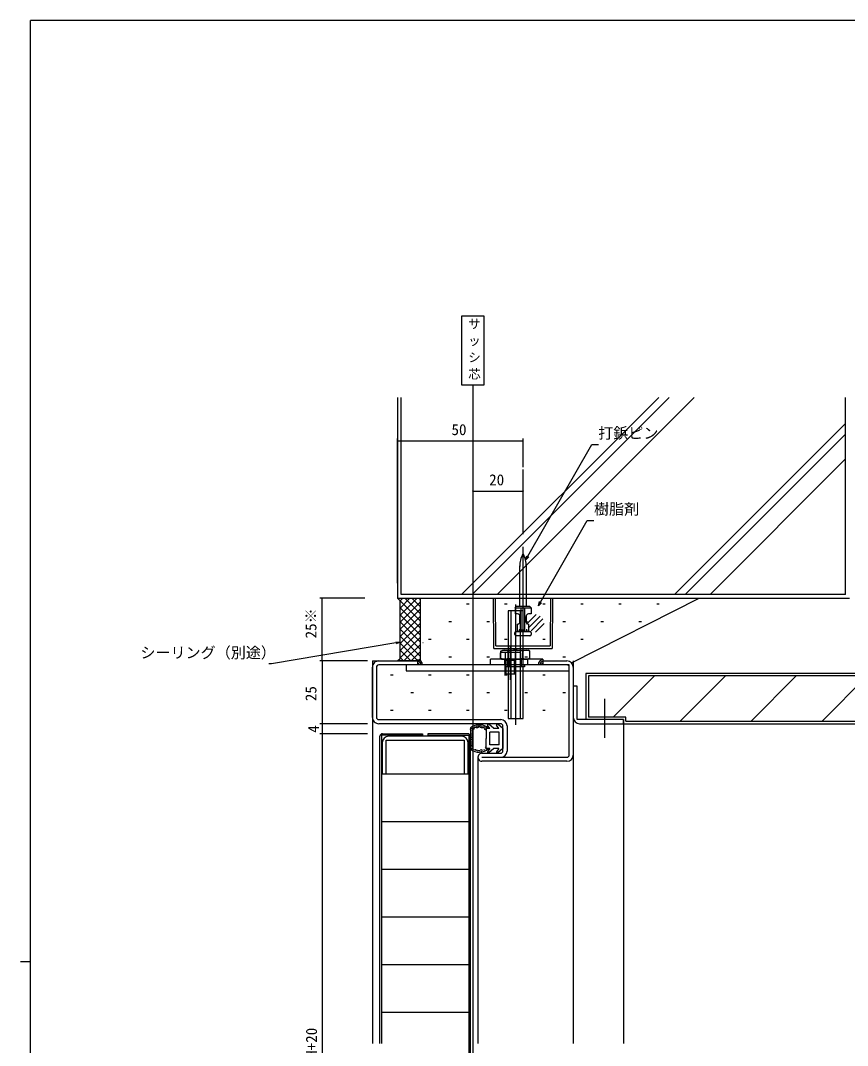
# Model space of a CAD drawing. Units: millimetres, scale not verified. Extents: x -1509 to 567, y -403 to 403.
# Drawn here: x -566.7 to -237.2, y -9.4 to 399 of the extents above; entities that cross this region are included whole.
import ezdxf
from ezdxf.enums import TextEntityAlignment as Align

# ---------------------------------------------------------------- set-up
doc = ezdxf.new("R2010")
doc.units = ezdxf.units.MM
doc.header["$LTSCALE"] = 2
for name, color, linetype in [('0-2_YKK_11', 7, 'Continuous'), ('0-3_YKK_12', 2, 'Continuous'), ('0-4_YKK_13', 4, 'Continuous'), ('0-5_YKK_D', 6, 'Continuous'), ('0-6_YKK_ZWAK', 7, 'Continuous'), ('0-7_YSS_K', 3, 'Continuous')]:
    doc.layers.add(name, color=color, linetype=linetype)
doc.styles.add('ＭＳ ゴシック', font='')
doc.styles.get('ＭＳ ゴシック').set_extended_font_data('MS Gothic')

msp = doc.modelspace()

# ---------------------------------------------------------------- linework, layer by layer
at = {"layer": '0-2_YKK_11'}
for p, q in [((-426.484, 121.309), (-426.484, 141.309)), ((-424.884, 141.309), (-424.884, 121.309)), ((-348.084, 106.309), (-348.084, 141.309)), ((-346.484, 141.309), (-346.484, 106.309)), ((-423.984, 120.409), (-375.384, 120.409)), ((-375.384, 118.809), (-423.984, 118.809)), ((-374.484, 107.91), (-374.484, 117.909)), ((-372.884, 117.909), (-372.884, 107.909)), ((-390.884, 113.809), (-420.084, 113.809)), ((-382.884, 107.01), (-375.384, 107.01)), ((-382.884, 105.409), (-348.984, 105.409)), ((-348.984, 103.809), (-382.884, 103.809))]:
    msp.add_line(p, q, dxfattribs=at)
for points in [[(-423.984, 143.809), (-408.484, 143.809), (-408.484, 142.209), (-423.984, 142.209)], [(-348.984, 142.209), (-358.484, 142.209), (-358.484, 143.809), (-348.984, 143.809)], [(-326.484, 120.409), (-344.884, 120.409), (-344.884, 133.809), (-346.484, 133.809), (-346.484, 121.309)], [(-343.984, 118.809), (-326.484, 118.809), (-326.484, 120.409)], [(-422.584, 111.309), (-422.584, 98.809), (-420.984, 98.809), (-420.984, 112.209)], [(-420.984, 112.209), (-389.984, 112.209), (-389.984, 98.809), (-388.384, 98.809), (-388.384, 111.309)]]:
    msp.add_lwpolyline(points, dxfattribs=at)
for centre, radius, start, end in [((-423.984, 141.309), 2.5, 89.99998, 180.00002), ((-348.984, 141.309), 2.5, 360, 89.99998), ((-423.984, 141.309), 0.9, 89.99998, 180.00002), ((-348.984, 141.309), 0.9, 360, 89.99998), ((-423.984, 121.309), 2.5, 179.99967, 270), ((-423.984, 121.309), 0.9, 180.00002, 270), ((-375.384, 117.909), 2.5, 360, 89.99998), ((-375.384, 117.909), 0.9, 360, 89.99998), ((-343.984, 121.309), 2.5, 180.00001, 269.99999), ((-420.084, 111.309), 2.5, 90.00001, 179.99999), ((-390.884, 111.309), 2.5, 0.00001, 89.99999), ((-382.884, 105.41), 1.6, 89.99946, 270), ((-375.384, 107.91), 0.9, 270.00099, 360), ((-375.384, 107.909), 2.5, 270, 360), ((-348.984, 106.309), 0.9, 270, 360), ((-348.984, 106.309), 2.5, 270, 360)]:
    msp.add_arc(centre, radius, start, end, dxfattribs=at)
at = {"layer": '0-3_YKK_12'}
for p, q in [((-386.484, 253.809), (-386.484, -212.063)), ((-366.484, 194.365), (-366.484, 220.033)), ((-426.484, 143.809), (-408.484, 143.809)), ((-426.484, 143.805), (-426.484, -8.691)), ((-346.484, 143.809), (-346.484, -8.691)), ((-326.484, 118.809), (-326.484, -8.691)), ((-384.484, 105.41), (-384.484, -8.691))]:
    msp.add_line(p, q, dxfattribs=at)
msp.add_lwpolyline([(-390.949, 281.213), (-390.949, 253.809), (-382.019, 253.809), (-382.019, 281.213)], close=True, dxfattribs=at)
at = {"layer": '0-4_YKK_13'}
for p, q in [((-366.473, 151.02), (-366.473, 189.308)), ((-367.773, 165.514), (-367.773, 181.646)), ((-365.173, 165.514), (-365.173, 181.646)), ((-378.098, 148.809), (-378.273, 168.809)), ((-378.273, 168.809), (-354.738, 168.809)), ((-377.307, 149.809), (-377.473, 168.809)), ((-355.538, 168.809), (-355.704, 149.809)), ((-354.738, 168.809), (-354.913, 148.809)), ((-371.398, 163.809), (-371.398, 120.809)), ((-369.673, 165.014), (-369.173, 165.514)), ((-369.673, 165.014), (-369.673, 162.514)), ((-369.673, 165.014), (-363.273, 165.014)), ((-369.484, 166.309), (-369.484, 118.309)), ((-363.773, 165.514), (-369.173, 165.514)), ((-367.57, 120.809), (-367.57, 163.809)), ((-367.223, 155.514), (-367.223, 165.014)), ((-365.723, 155.514), (-365.723, 165.014)), ((-363.273, 165.014), (-363.773, 165.514)), ((-368.673, 162.514), (-369.673, 162.514)), ((-367.773, 159.078), (-367.773, 161.95)), ((-367.673, 159.514), (-367.673, 161.514)), ((-365.273, 159.514), (-365.273, 161.514)), ((-365.173, 159.078), (-365.173, 161.95)), ((-361.283, 162.295), (-365.083, 158.496)), ((-359.629, 161.704), (-364.491, 156.842)), ((-358.552, 160.536), (-363.323, 155.765)), ((-369.223, 155.514), (-363.723, 155.514)), ((-368.723, 155.514), (-368.723, 158.514)), ((-364.223, 155.514), (-368.723, 155.514)), ((-367.773, 156.514), (-367.773, 155.514)), ((-367.223, 156.264), (-365.723, 156.264)), ((-365.173, 156.514), (-365.173, 155.514)), ((-364.273, 158.514), (-364.223, 158.514)), ((-364.223, 155.514), (-364.223, 158.514)), ((-358.097, 158.746), (-361.533, 155.31)), ((-369.723, 154.314), (-369.723, 155.014)), ((-363.723, 153.814), (-369.223, 153.814)), ((-363.223, 155.014), (-363.223, 154.314)), ((-378.098, 148.809), (-354.913, 148.809)), ((-377.307, 149.809), (-355.704, 149.809)), ((-375.06, 147.309), (-375.602, 146.997)), ((-375.06, 147.309), (-368.06, 147.309)), ((-372.391, 144.956), (-372.391, 147.663)), ((-371.56, 149.755), (-371.56, 136.244)), ((-368.06, 147.309), (-367.519, 146.997)), ((-366.618, 144.956), (-366.618, 147.663)), ((-358.56, 144.509), (-379.523, 144.509)), ((-379.523, 142.209), (-379.523, 144.509)), ((-375.602, 146.997), (-375.602, 144.822)), ((-375.06, 144.509), (-375.602, 144.822)), ((-375.278, 144.956), (-374.504, 144.509)), ((-375.06, 144.509), (-368.06, 144.509)), ((-374.504, 144.509), (-364.504, 144.509)), ((-373.81, 142.209), (-373.81, 144.509)), ((-373.581, 146.997), (-373.581, 144.822)), ((-373.18, 144.129), (-373.56, 144.509)), ((-373.56, 142.571), (-373.56, 144.309)), ((-373.56, 144.129), (-369.56, 144.129)), ((-373.56, 138.509), (-373.56, 143.851)), ((-373.18, 138.509), (-373.18, 144.129)), ((-372.559, 141.509), (-372.559, 144.509)), ((-372.059, 141.509), (-372.059, 144.509)), ((-371.56, 147.009), (-371.56, 139.709)), ((-369.94, 144.129), (-369.56, 144.509)), ((-369.94, 138.509), (-369.94, 144.129)), ((-369.559, 139.009), (-369.559, 147.009)), ((-369.54, 146.997), (-369.54, 144.822)), ((-369.31, 142.209), (-369.31, 144.509)), ((-368.06, 144.509), (-367.519, 144.822)), ((-367.519, 146.997), (-367.519, 144.822)), ((-367.059, 141.509), (-367.059, 144.509)), ((-366.559, 144.509), (-366.559, 141.509)), ((-364.56, 142.209), (-364.56, 144.509)), ((-363.731, 144.956), (-364.504, 144.509)), ((-348.084, 142.209), (-413.084, 142.209)), ((-413.084, 142.209), (-413.084, 139.909)), ((-413.084, 139.909), (-348.084, 139.909)), ((-348.084, 139.909), (-348.084, 142.209)), ((-333.982, 128.749), (-333.982, 113.222)), ((-378.084, 116.909), (-380.163, 118.654)), ((-374.484, 116.91), (-376.563, 118.654)), ((-422.484, 114.809), (-406.584, 114.809)), ((-388.484, 114.809), (-404.384, 114.809)), ((-387.484, 117.152), (-387.484, 108.667)), ((-387.45, 116.514), (-387.45, 116.714)), ((-387.188, 116.943), (-387.188, 117.143)), ((-387.076, 115.833), (-387.076, 116.033)), ((-387.004, 114.922), (-387.004, 115.122)), ((-386.95, 114.332), (-386.95, 114.532)), ((-386.79, 116.637), (-386.79, 116.837)), ((-386.687, 116.824), (-386.687, 117.024)), ((-386.611, 114.993), (-386.611, 115.193)), ((-386.579, 117.241), (-386.579, 117.441)), ((-386.484, 109.39), (-386.484, 116.429)), ((-386.341, 116.705), (-386.341, 116.905)), ((-386.102, 117.11), (-386.102, 117.31)), ((-385.566, 117.516), (-385.566, 117.716)), ((-385.184, 117.301), (-385.184, 117.501)), ((-384.85, 117.719), (-384.85, 117.919)), ((-384.432, 117.742), (-384.432, 117.942)), ((-384.289, 118.041), (-384.289, 118.241)), ((-383.752, 118.076), (-383.752, 118.276)), ((-383.609, 117.874), (-383.609, 118.074)), ((-383.108, 117.468), (-383.108, 117.668)), ((-383.001, 118.029), (-383.001, 118.229)), ((-382.587, 117.671), (-382.587, 117.871)), ((-382.024, 117.613), (-382.024, 117.813)), ((-381.848, 117.132), (-381.848, 117.332)), ((-381.52, 116.838), (-381.52, 117.038)), ((-381.184, 116.91), (-381.184, 112.91)), ((-379.703, 116.909), (-381.184, 116.91)), ((-381.144, 117.19), (-381.144, 117.39)), ((-379.703, 116.909), (-380.605, 118.257)), ((-379.684, 110.409), (-379.684, 115.409)), ((-376.103, 116.909), (-378.084, 116.909)), ((-376.103, 116.909), (-377.005, 118.257)), ((-374.484, 116.91), (-374.484, 108.91)), ((-423.484, -8.691), (-423.484, 113.809)), ((-422.884, 114.209), (-422.884, -8.691)), ((-388.084, 114.209), (-388.084, -134.591)), ((-387.484, -134.191), (-387.484, 113.809)), ((-387.183, 110.436), (-387.183, 110.636)), ((-387.165, 112.777), (-387.165, 112.977)), ((-387.129, 111.508), (-387.129, 111.708)), ((-387.093, 113.51), (-387.093, 113.71)), ((-386.986, 111.776), (-386.986, 111.976)), ((-386.915, 110.704), (-386.915, 110.904)), ((-386.897, 111.15), (-386.897, 111.35)), ((-386.807, 113.903), (-386.807, 114.103)), ((-386.754, 113.224), (-386.754, 113.424)), ((-386.754, 112.437), (-386.754, 112.637)), ((-381.184, 108.91), (-381.184, 112.91)), ((-375.984, 110.409), (-379.684, 110.409)), ((-387.331, 108.927), (-387.331, 109.127)), ((-386.986, 109.703), (-386.986, 109.903)), ((-386.782, 109.023), (-386.782, 109.223)), ((-386.7, 109.989), (-386.7, 110.189)), ((-386.699, 108.677), (-386.699, 108.877)), ((-386.401, 108.868), (-386.401, 109.068)), ((-385.959, 108.343), (-385.959, 108.543)), ((-385.494, 108.402), (-385.494, 108.602)), ((-385.482, 108.128), (-385.482, 108.328)), ((-385.255, 108.367), (-385.255, 108.567)), ((-384.886, 107.961), (-384.886, 108.161)), ((-384.754, 108.235), (-384.754, 108.435)), ((-384.492, 107.83), (-384.492, 108.03)), ((-384.301, 108.033), (-384.301, 108.233)), ((-383.729, 107.818), (-383.729, 108.018)), ((-383.705, 107.997), (-383.705, 108.197)), ((-383.18, 108.39), (-383.18, 108.59)), ((-383.096, 107.627), (-383.096, 107.827)), ((-383.013, 108.164), (-383.013, 108.364)), ((-382.681, 108.158), (-382.681, 108.358)), ((-382.259, 108.205), (-382.259, 108.405)), ((-381.872, 108.264), (-381.872, 108.464)), ((-381.25, 108.592), (-381.25, 108.792)), ((-379.703, 108.91), (-381.184, 108.91)), ((-379.703, 108.91), (-380.605, 107.562)), ((-378.084, 108.91), (-380.163, 107.165)), ((-376.103, 108.909), (-378.084, 108.91)), ((-376.103, 108.909), (-377.005, 107.562)), ((-374.484, 108.909), (-376.563, 107.165)), ((-422.884, 98.809), (-388.084, 98.809)), ((-422.884, 79.809), (-388.384, 79.809)), ((-422.884, 60.809), (-388.084, 60.809)), ((-422.884, 41.809), (-388.384, 41.809)), ((-422.884, 22.809), (-388.384, 22.809)), ((-422.884, 3.809), (-388.384, 3.809))]:
    msp.add_line(p, q, dxfattribs=at)
for points in [[(-372.484, 163.809), (-372.484, 120.809), (-366.484, 120.809), (-366.484, 163.809)], [(-348.084, 142.209), (-413.084, 142.209), (-413.084, 139.909), (-348.084, 139.909)]]:
    msp.add_lwpolyline(points, close=True, dxfattribs=at)
for points in [[(-363.273, 165.014), (-363.273, 162.514), (-364.273, 162.514)], [(-375.278, 144.956), (-375.278, 147.663), (-374.504, 148.109), (-364.504, 148.109)], [(-363.731, 144.956), (-363.731, 147.663), (-364.504, 148.109)], [(-358.56, 144.509), (-358.56, 142.209), (-379.523, 142.209)], [(-369.56, 144.309), (-369.56, 138.509), (-373.56, 138.509)], [(-365.959, 142.209), (-365.959, 141.509), (-373.159, 141.509), (-373.159, 142.209)], [(-406.584, 114.809), (-406.584, 114.209), (-422.884, 114.209)], [(-404.384, 114.809), (-404.384, 114.209), (-388.084, 114.209)], [(-381.595, 116.485), (-381.786, 116.879), (-382.014, 117.169), (-382.312, 117.257), (-382.678, 117.171), (-383.063, 117.114), (-383.416, 117.265), (-383.734, 117.511), (-384.034, 117.604), (-384.663, 117.186), (-385.039, 117.127), (-385.432, 117.232), (-385.768, 117.258), (-385.996, 117.021), (-386.197, 116.667), (-386.484, 116.429)], [(-375.984, 110.409), (-375.984, 115.409), (-379.684, 115.409)]]:
    msp.add_lwpolyline(points, dxfattribs=at)
for centre, radius, start, end in [((-357.167, 181.535), 10.607, 152.34159, 180.59954), ((-366.473, 186.412), 0.1, 27.65836, 152.34159), ((-375.779, 181.535), 10.607, 359.40041, 27.65836), ((-368.673, 161.514), 1, 359.99998, 89.99998), ((-368.673, 159.514), 1, 269.99998, 359.99998), ((-364.273, 161.514), 1, 89.99998, 179.99998), ((-364.273, 159.514), 1, 179.99998, 269.99998), ((-369.223, 155.014), 0.5, 89.99998, 179.99998), ((-368.773, 156.514), 1, 269.99998, 359.99998), ((-364.173, 156.514), 1, 179.99998, 269.99998), ((-363.723, 155.014), 0.5, 359.99998, 89.99998), ((-369.223, 154.314), 0.5, 179.99998, 269.99998), ((-363.723, 154.314), 0.5, 269.99998, 359.99998), ((-374.591, 145.52), 1.789, 55.61575, 124.38425), ((-373.834, 145.554), 2.556, 55.61575, 124.38425), ((-371.56, 140.622), 6.687, 72.41205, 107.58795), ((-369.504, 138.556), 9.553, 72.41205, 107.58795), ((-368.529, 145.52), 1.789, 55.61575, 124.38425), ((-365.174, 145.554), 2.556, 55.61575, 124.38425), ((-374.591, 146.298), 1.789, 235.61575, 304.38425), ((-373.834, 147.065), 2.556, 235.61575, 304.38425), ((-373.76, 144.309), 0.2, 0, 90), ((-371.56, 151.197), 6.687, 252.41205, 287.58795), ((-369.504, 154.063), 9.553, 252.41205, 287.58795), ((-369.36, 144.309), 0.2, 90, 180), ((-368.529, 146.298), 1.789, 235.61575, 304.38425), ((-365.174, 147.065), 2.556, 235.61575, 304.38425), ((-380.355, 118.424), 0.3, 49.99756, 213.78886), ((-376.755, 118.424), 0.3, 49.99756, 213.78886), ((-422.484, 113.809), 1, 90, 180), ((-388.484, 113.809), 1, 0, 90), ((-383.984, 112.91), 5.5, 46.65824, 129.51963), ((-383.984, 112.91), 4.3, 49.37051, 56.2499), ((-383.984, 112.91), 5.5, 230.48036, 313.34175), ((-383.984, 112.91), 4.3, 303.7499, 310.62928), ((-380.355, 107.395), 0.3, 146.21114, 310.00244), ((-376.755, 107.395), 0.3, 146.21114, 310.00244)]:
    msp.add_arc(centre, radius, start, end, dxfattribs=at)
at = {"layer": '0-5_YKK_D'}
for p, q in [((-416.484, 174.809), (-416.484, 232.458)), ((-416.484, 231.458), (-366.484, 231.458)), ((-366.484, 221.033), (-366.484, 232.458)), ((-386.484, 211.458), (-366.473, 211.458)), ((-429.484, 168.809), (-447.484, 168.809)), ((-446.484, 143.809), (-446.484, 168.809)), ((-429.484, 143.809), (-447.484, 143.809)), ((-428.484, 143.809), (-447.484, 143.809)), ((-446.484, 143.809), (-446.484, 118.809)), ((-428.484, 118.809), (-447.484, 118.809)), ((-428.484, 118.809), (-447.484, 118.809)), ((-446.484, 118.809), (-446.484, 114.809)), ((-428.484, 114.809), (-447.484, 114.809)), ((-428.484, 114.809), (-447.484, 114.809)), ((-446.484, 114.809), (-446.484, -135.191))]:
    msp.add_line(p, q, dxfattribs=at)
for points in [[(-365.466, 184.016), (-364.623, 185.492), (-339.145, 230.079), (-336.445, 230.079)], [(-360.401, 165.726), (-359.558, 167.202), (-340.936, 199.818), (-338.236, 199.818)], [(-364.228, 185.266), (-365.466, 184.016), (-365.019, 185.718)], [(-359.163, 166.976), (-360.401, 165.726), (-359.954, 167.428)], [(-415.484, 151.309), (-417.16, 151.024), (-466.741, 142.589), (-467.741, 142.589)], [(-417.236, 151.473), (-415.484, 151.309), (-417.084, 150.575)]]:
    msp.add_lwpolyline(points, dxfattribs=at)
for centre, start, end in [((-416.484, 231.458), 0, 180), ((-416.484, 231.458), 180, 0), ((-366.484, 231.458), 0, 180), ((-366.484, 231.458), 180, 0), ((-386.484, 211.458), 0, 180), ((-386.484, 211.458), 180, 0), ((-366.473, 211.458), 0, 180), ((-366.473, 211.458), 180, 0), ((-446.484, 168.809), 90, 270), ((-446.484, 168.809), 270, 90), ((-446.484, 143.809), 90, 270), ((-446.484, 143.809), 90, 270), ((-446.484, 143.809), 270, 90), ((-446.484, 143.809), 270, 90), ((-446.484, 118.809), 90, 270), ((-446.484, 118.809), 90, 270), ((-446.484, 118.809), 270, 90), ((-446.484, 118.809), 270, 90), ((-446.484, 114.809), 90, 270), ((-446.484, 114.809), 90, 270), ((-446.484, 114.809), 270, 90), ((-446.484, 114.809), 270, 90)]:
    msp.add_arc(centre, 0.106, start, end, dxfattribs=at)
at = {"layer": '0-6_YKK_ZWAK'}
for p, q in [((537.3, 399), (-562.7, 399)), ((-562.7, -351), (-562.7, 399)), ((-566.7, 24), (-562.7, 24))]:
    msp.add_line(p, q, dxfattribs=at)
at = {"layer": '0-7_YSS_K'}
for p, q in [((-416.484, 248.809), (-416.484, 168.809)), ((-414.984, 170.309), (-414.984, 248.809)), ((-312.456, 248.809), (-390.956, 170.309)), ((-308.213, 248.809), (-386.713, 170.309)), ((-298.313, 248.809), (-376.813, 170.309)), ((-237.984, 170.309), (-237.984, 248.809)), ((-237.984, 238.428), (-306.101, 170.311)), ((-237.984, 234.186), (-301.859, 170.311)), ((-237.984, 224.286), (-291.959, 170.311)), ((-416.484, 168.809), (-236.484, 168.809)), ((-407.484, 159.846), (-416.448, 168.809)), ((-408.737, 168.809), (-415.484, 162.062)), ((-411.565, 168.809), (-415.484, 164.891)), ((-414.394, 168.809), (-415.484, 167.719)), ((-237.984, 170.309), (-414.984, 170.309)), ((-407.484, 162.674), (-413.619, 168.809)), ((-407.484, 165.502), (-410.791, 168.809)), ((-407.484, 168.331), (-407.963, 168.809)), ((-347.216, 143.077), (-296.365, 168.809)), ((-407.484, 167.234), (-415.484, 159.234)), ((-407.484, 157.017), (-415.484, 165.017)), ((-407.484, 164.405), (-415.484, 156.405)), ((-388.975, 166.627), (-387.975, 166.627)), ((-373.825, 166.627), (-372.825, 166.627)), ((-358.675, 166.627), (-357.675, 166.627)), ((-343.525, 166.627), (-342.525, 166.627)), ((-328.375, 166.627), (-327.375, 166.627)), ((-313.225, 166.627), (-312.225, 166.627)), ((-407.484, 154.189), (-415.484, 162.189)), ((-407.484, 161.577), (-415.484, 153.577)), ((-407.484, 151.36), (-415.484, 159.36)), ((-396.05, 159.552), (-395.05, 159.552)), ((-380.9, 159.552), (-379.9, 159.552)), ((-365.75, 159.552), (-364.75, 159.552)), ((-350.6, 159.552), (-349.6, 159.552)), ((-335.45, 159.552), (-334.45, 159.552)), ((-320.3, 159.552), (-319.3, 159.552)), ((-407.484, 158.749), (-415.484, 150.749)), ((-407.484, 148.532), (-415.484, 156.532)), ((-407.484, 155.92), (-415.484, 147.92)), ((-407.484, 145.704), (-415.484, 153.704)), ((-407.484, 153.092), (-415.484, 145.092)), ((-406.423, 151.172), (-406.223, 151.172)), ((-404.125, 152.477), (-403.125, 152.477)), ((-388.975, 152.477), (-387.975, 152.477)), ((-373.825, 152.477), (-372.825, 152.477)), ((-358.675, 152.477), (-357.675, 152.477)), ((-343.525, 152.477), (-342.525, 152.477)), ((-408.418, 143.809), (-415.484, 150.875)), ((-411.247, 143.809), (-415.484, 148.047)), ((-407.484, 150.263), (-413.938, 143.809)), ((-407.484, 147.435), (-411.109, 143.809)), ((-414.075, 143.809), (-415.484, 145.218)), ((-407.484, 144.606), (-408.281, 143.809)), ((-396.05, 145.402), (-395.05, 145.402)), ((-380.9, 145.402), (-379.9, 145.402)), ((-365.75, 145.402), (-364.75, 145.402)), ((-350.6, 145.402), (-349.6, 145.402)), ((-419.275, 138.327), (-418.275, 138.327)), ((-404.125, 138.327), (-403.125, 138.327)), ((-388.975, 138.327), (-387.975, 138.327)), ((-373.825, 138.327), (-372.825, 138.327)), ((-358.675, 138.327), (-357.675, 138.327)), ((-341.481, 138.809), (-341.481, 120.409)), ((-210.481, 138.809), (-341.481, 138.809)), ((-340.481, 137.809), (-340.481, 121.409)), ((-211.481, 137.809), (-340.481, 137.809)), ((-314.186, 137.809), (-330.586, 121.409)), ((-285.902, 137.809), (-303.902, 119.809)), ((-257.618, 137.809), (-275.618, 119.809)), ((-229.334, 137.809), (-247.334, 119.809)), ((-411.2, 131.252), (-410.2, 131.252)), ((-396.05, 131.252), (-395.05, 131.252)), ((-380.9, 131.252), (-379.9, 131.252)), ((-365.75, 131.252), (-364.75, 131.252)), ((-350.6, 131.252), (-349.6, 131.252)), ((-419.275, 124.177), (-418.275, 124.177)), ((-404.125, 124.177), (-403.125, 124.177)), ((-388.975, 124.177), (-387.975, 124.177)), ((-373.825, 124.177), (-372.825, 124.177)), ((-358.675, 124.177), (-357.675, 124.177)), ((-326.484, 120.409), (-341.481, 120.409)), ((-326.484, 120.409), (-326.484, 118.809)), ((-325.481, 119.809), (-187.481, 119.809))]:
    msp.add_line(p, q, dxfattribs=at)
msp.add_lwpolyline([(-416.484, 143.809), (-415.484, 144.809), (-415.484, 167.809), (-416.484, 168.809), (-407.484, 168.809), (-407.484, 143.809)], close=True, dxfattribs=at)
for points in [[(-416.484, 143.809), (-415.484, 144.809), (-415.484, 167.809), (-416.484, 168.809)], [(-326.484, 118.809), (-186.481, 118.809), (-186.481, 138.809), (-196.481, 138.809)], [(-325.481, 119.809), (-325.481, 121.409), (-340.481, 121.409)]]:
    msp.add_lwpolyline(points, dxfattribs=at)
for centre, radius, start, end in [((-408.484, 142.209), 2, 0, 89.99998), ((-408.484, 142.209), 2, 0, 89.99998), ((-408.484, 142.209), 1.333, 0, 89.99998), ((-408.484, 142.209), 1.333, 0, 89.99998), ((-358.484, 142.209), 2, 90, 179.99998), ((-358.484, 142.209), 2, 90, 179.99998), ((-358.484, 142.209), 1.333, 90, 179.99998), ((-358.484, 142.209), 1.333, 90, 179.99998), ((-408.484, 142.209), 0.667, 0, 89.99998), ((-408.484, 142.209), 0.667, 0, 89.99998), ((-358.484, 142.209), 0.667, 90, 179.99998), ((-358.484, 142.209), 0.667, 90, 179.99998)]:
    msp.add_arc(centre, radius, start, end, dxfattribs=at)

# ---------------------------------------------------------------- texts
at = {"layer": '0-3_YKK_12', "style": 'ＭＳ ゴシック'}
for s, p in [('サ', (-388.351, 275.168)), ('ッ', (-388.351, 268.501)), ('シ', (-388.351, 261.835)), ('芯', (-388.351, 255.168))]:
    msp.add_text(s, height=3.666, dxfattribs=at).set_placement(p, align=Align.BOTTOM_LEFT)
at = {"layer": '0-5_YKK_D', "style": 'ＭＳ ゴシック'}
for s, p in [('50', (-395.004, 232.458)), ('打鋲ピン', (-336.56, 231.079)), ('20', (-379.998, 212.458)), ('樹脂剤', (-338.236, 200.818)), ('シーリング（別途）', (-518.941, 143.589))]:
    msp.add_text(s, height=4.399, dxfattribs=at).set_placement(p, align=Align.BOTTOM_LEFT)
for s, p in [('25※', (-447.484, 152.789)), ('25', (-447.484, 127.789)), ('4', (-446.484, 115.209)), ('DH=H+20', (-447.284, -23.311))]:
    msp.add_text(s, height=4.399, rotation=90, dxfattribs=at).set_placement(p, align=Align.BOTTOM_LEFT)

doc.saveas('drawing.dxf')
